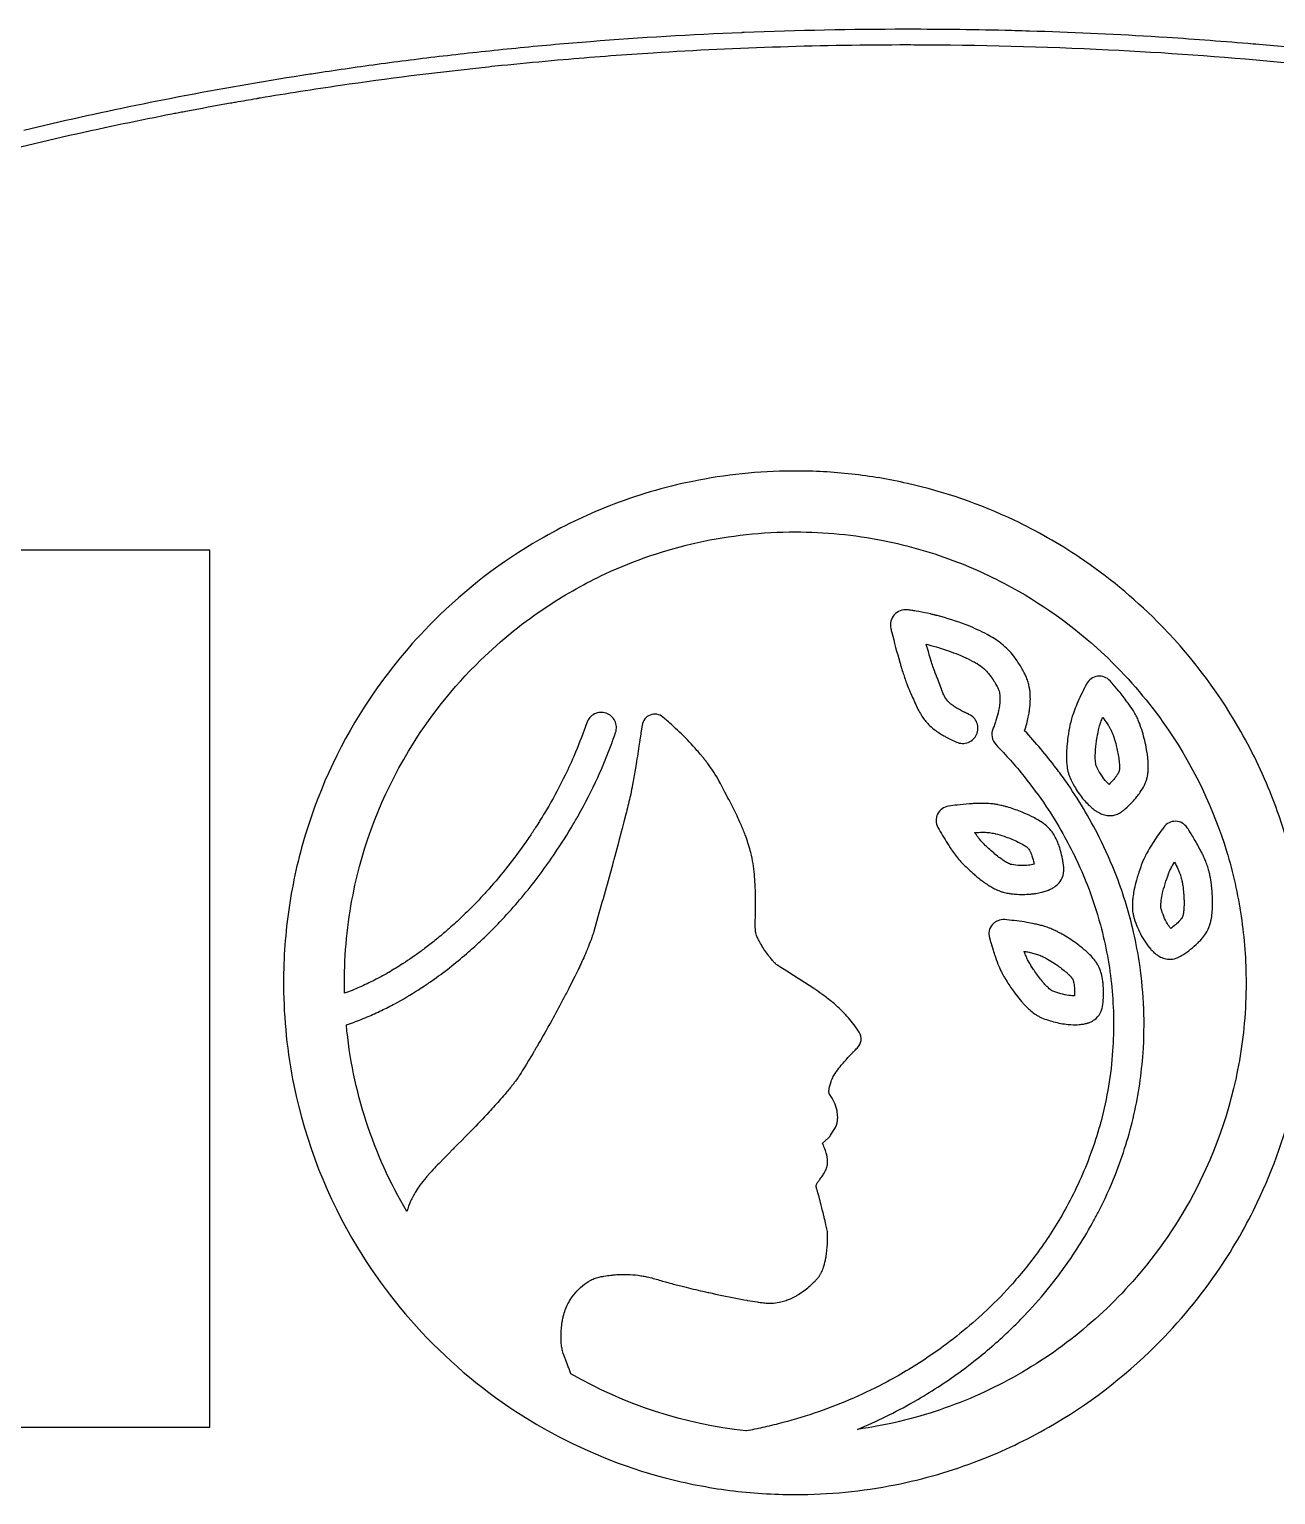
# Model space of a CAD drawing. Header units: millimetres. Extents: x 0 to 889, y 0 to 475.
# Drawn here: x 263 to 520.5, y 172 to 474.8 of the extents above; entities that cross this region are included whole.
import ezdxf

# ---------------------------------------------------------------- set-up
doc = ezdxf.new("R2010")
doc.units = ezdxf.units.MM
doc.layers.add('Layer_1', color=7, linetype='Continuous')

msp = doc.modelspace()

# ---------------------------------------------------------------- linework, layer by layer
at = {"layer": 'Layer_1'}
for points in [[(544.22, 468.76, 0.007789), (519.37, 471.41), (517.04, 471.62), (516.47, 471.66), (515.91, 471.71, 0.005485), (498.09, 473.05), (496.42, 473.16), (495.61, 473.21), (494.81, 473.26, 0.007603), (469.67, 474.39), (468.88, 474.41), (468.12, 474.43), (467.38, 474.45), (466.66, 474.47), (465.97, 474.49, 0.006328), (444.5, 474.76), (444.37, 474.76, 0.005788), (444.24, 474.76, 0.005788), (444.11, 474.76, 0.005788), (443.98, 474.76, 0.009834), (410.68, 474.08, 0.005889), (410.56, 474.08, 0.005889), (410.44, 474.07, 0.00589), (410.31, 474.07, 0.00589), (410.19, 474.06, 0.009459), (378.96, 472.2, 0.00246), (371.63, 471.59, 0.004481), (357.21, 470.18), (356.33, 470.09), (355.46, 470), (354.59, 469.9, 0.002099), (347.65, 469.11), (346.79, 469.01, 0.00437), (333.16, 467.25), (332.34, 467.14), (331.51, 467.02), (330.69, 466.91), (329.87, 466.79, 0.001992), (323.32, 465.83, 0.001487), (320.1, 465.34), (319.3, 465.21, 0.008699), (293.86, 460.78), (292.37, 460.49), (290.89, 460.2), (289.41, 459.91), (287.94, 459.62), (286.47, 459.32), (285.01, 459.02, 0.008528), (261.84, 453.86)], [(255.34, 449.04, -0.00871), (278.58, 454.47), (279.86, 454.74, -0.003821), (290.01, 456.82), (291.2, 457.06), (292.39, 457.29, -0.000466), (293.56, 457.52, -0.001666), (294.72, 457.74, -0.001512), (295.3, 457.85, -0.003142), (304.53, 459.54, -0.0035), (305.07, 459.64, -0.003574), (305.61, 459.73, -0.001355), (309.91, 460.47, -0.002923), (310.17, 460.52, -0.002943), (310.43, 460.56, -0.002963), (310.69, 460.61, -0.005534), (327.28, 463.21, -0.009343), (356.46, 466.89), (357.83, 467.04, -0.001336), (360.52, 467.32), (361.83, 467.45, -0.003217), (372.14, 468.42), (373.27, 468.52), (374.38, 468.62, -0.005382), (391.88, 469.92, -0.01586), (444.5, 471.59), (445.13, 471.59), (445.76, 471.58, -0.01206), (485.98, 470.55), (488.18, 470.44, -0.010679), (523.03, 467.86)], [(524.87, 298.93, 0.043077), (519.74, 316.26, 0.037592), (512.87, 330.5, 0.065136), (496.05, 352.42, 0.048789), (480.03, 365.61, 0.036984), (466.5, 373.31, 0.055741), (444.44, 380.92, 0.027871), (432.92, 382.85, 0.027573), (421.25, 383.49), (420.6, 383.48, 0.04894), (400.06, 381.35, 0.043279), (382.73, 376.23, 0.03767), (368.49, 369.36, 0.065179), (346.57, 352.54, 0.048773), (333.38, 336.52, 0.074087), (320.05, 308.46, 0.037257), (316.64, 293.27, 0.036708), (315.5, 277.74), (315.51, 277.09, 0.048938), (317.64, 256.55, 0.086301), (330.78, 223.03, 0.128045), (369.32, 185.64, 0.064626), (394.4, 175.44, 0.032365), (407.71, 172.85, 0.031879), (421.25, 171.99, 0.049096), (441.88, 174.01, 0.043366), (459.3, 179.07, 0.037688), (473.64, 185.9, 0.065469), (495.7, 202.71, 0.048991), (508.98, 218.75, 0.037082), (516.74, 232.33, 0.055981), (524.42, 254.46, 0.05556)]]:
    msp.add_lwpolyline(points, format="xyb", dxfattribs=at)
for points in [[(434.14, 185.46, 0.030573), (445.64, 191.1, 0.011411), (445.8, 191.19, 0.01139), (445.95, 191.28, 0.013417), (450.72, 194.19, 0.025892), (459.22, 200.34, 0.02337), (466.09, 206.43, 0.010283), (468.91, 209.29, 0.007764), (468.99, 209.38, 0.019952), (473.93, 215.05, 0.008748), (475.94, 217.65, 0.034178), (482.64, 228.02, 0.007366), (482.77, 228.27, 0.0066), (483.85, 230.3, 0.024964), (487.42, 238.14, 0.038085), (491.24, 250.47, 0.038725), (493.13, 263.24, 0.05361), (492.44, 281.46, 0.020384), (491.18, 288.18, 0.03477), (487.7, 299.63, 0.025198), (484.07, 307.84, 0.036644), (477.15, 319.38, 0.008752), (475.17, 322.1, 0.025573), (468.66, 329.83, 0.027951), (469.42, 332.64, 0.013241), (469.61, 333.72, 0.004728), (469.68, 334.2, 0.024296), (469.83, 335.99, 0.023412), (469.81, 337.34, 0.043212), (469.52, 339.35, 0.026087), (469.23, 340.32, 0.028888), (468.84, 341.26, 0.004725), (468.5, 341.92), (468.34, 342.22, 0.008374), (468.01, 342.81), (467.93, 342.95, 0.030119), (466.57, 345.02), (466.42, 345.2, 0.057588), (463.91, 347.78), (463.74, 347.92, 0.025089), (462.36, 348.89, 0.021729), (460.89, 349.73, 0.025186), (456.96, 351.54, 0.004279), (456.58, 351.69, 0.03008), (450.59, 353.61), (450.4, 353.66), (450.21, 353.7, 0.00443), (450.03, 353.75, 0.008254), (449.86, 353.79, 0.005467), (449.19, 353.95, 0.011397), (446.81, 354.44), (446.21, 354.54, 0.004499), (445.32, 354.69, 0.007072), (444.41, 354.8, 0.12631), (442.94, 354.62, 0.118142), (441.73, 353.76, 0.241493), (441.01, 350.97, 0.001432), (441.21, 350.14, 0.011819), (442.86, 343.97, 0.002848), (443.09, 343.2), (443.29, 342.53, 0.010225), (444.06, 340.21), (444.11, 340.06, 0.00554), (444.31, 339.52, 0.014136), (444.95, 337.93), (445.14, 337.51), (445.49, 336.69), (445.66, 336.31), (445.74, 336.12), (445.91, 335.76), (445.99, 335.58), (446.15, 335.24, 0.006765), (446.3, 334.9, 0.016057), (446.96, 333.63, 0.024065), (447.61, 332.57, 0.05243), (449.02, 330.9, 0.033714), (450.28, 329.85, 0.018954), (451.3, 329.17), (451.5, 329.05), (451.59, 329, 0.008859), (452.32, 328.58, 0.011738), (453.43, 328.01, 0.008341), (454.57, 327.48, 0.415204), (458.73, 329.05, 0.199967), (458.81, 331.45, 0.199582), (457.16, 333.21, -0.021561), (457.09, 333.24, -0.021906), (457.02, 333.27, -0.022205), (456.95, 333.3, -0.022541), (456.88, 333.34, -0.022827), (456.81, 333.37, -0.023159), (456.74, 333.4, -0.023455), (456.67, 333.43, -0.007058), (456.13, 333.69, -0.007967), (455.87, 333.82), (455.63, 333.95), (455.39, 334.07), (455.17, 334.19), (454.95, 334.32, -0.017585), (454.13, 334.82, -0.011779), (453.78, 335.07), (453.62, 335.19), (453.59, 335.22, -0.026946), (453.01, 335.72, -0.066037), (452.19, 336.77, -0.036853), (451.76, 337.66, -0.009848), (451.5, 338.36), (451.46, 338.49), (451.28, 338.99, 0.018671), (450.71, 340.45), (450.62, 340.67), (450.53, 340.88, -0.006097), (450.2, 341.71, -0.007381), (450.07, 342.08), (449.94, 342.42, -0.00705), (449.51, 343.73, -0.003817), (449.35, 344.22, -0.009378), (448.34, 347.68), (448.65, 347.61), (449.26, 347.45), (449.82, 347.3, -0.023846), (453.98, 345.95, -0.029428), (457.98, 344.16, -0.016368), (458.84, 343.68, -0.043843), (460.23, 342.66), (460.35, 342.55, -0.031313), (461.21, 341.65, -0.012728), (461.5, 341.28, -0.01575), (461.98, 340.61, -0.020056), (462.62, 339.57, -0.0137), (462.7, 339.43, -0.024252), (462.73, 339.37, -0.012431), (463.2, 338.48, -0.023116), (463.3, 338.23, -0.027567), (463.38, 337.99, -0.052702), (463.54, 337.02, -0.029093), (463.55, 336.16), (463.55, 335.98), (463.54, 335.93, -0.014914), (463.48, 335.21, -0.020843), (463.27, 333.97, -0.023157), (462.8, 332.14, -0.012759), (462.5, 331.24, -0.018579), (462.15, 330.36, 0.305475), (462.77, 326.9, -0.023299), (468.54, 320.38, -0.021453), (473.06, 314.24, -0.019498), (476.56, 308.56, -0.035305), (481.57, 298.02, -0.027326), (484.31, 289.71, -0.04163), (486.67, 276.8, -0.041462), (486.85, 263.67, -0.047865), (484.44, 249.17, -0.005752), (484.02, 247.62, -0.019903), (482.02, 241.62, -0.036599), (477.03, 230.87, -0.030635), (471.45, 222.15, -0.025825), (465.74, 215.12, -0.021943), (460.17, 209.47), (459.86, 209.18, -0.036785), (449.08, 200.64, -0.026727), (440.25, 195.31, -0.038766), (426.09, 189.11, -0.018851), (418.69, 186.85, -0.00906), (414.94, 185.92), (414.46, 185.82), (414.05, 185.73), (413.69, 185.65), (413.37, 185.58), (412.82, 185.47), (412.4, 185.38), (412.09, 185.32), (411.62, 185.23), (411.15, 185.14), (411.07, 185.13, -0.103938), (374.91, 196.93), (374.51, 197.99, -0.002291), (374.21, 198.78), (373.76, 199.97), (373.7, 200.12), (373.51, 200.64), (373.32, 201.16, -0.024314), (373.16, 201.66, -0.027687), (372.98, 202.64), (372.95, 202.85, -0.027091), (372.85, 204.52, -0.034219), (373, 207.03, -0.008988), (373.09, 207.65, -0.013118), (373.27, 208.58), (373.32, 208.81), (373.36, 208.98, -0.024536), (373.38, 209.04, -0.023446), (373.4, 209.1, -0.01217), (373.45, 209.29, -0.023758), (373.46, 209.34), (373.51, 209.49, -0.061157), (374.61, 212, -0.086174), (377.29, 215.13, -0.050929), (379.01, 216.28, -0.032472), (379.96, 216.71, -0.044277), (380.96, 216.98, -0.0012), (381.72, 217.11), (382.08, 217.17, -0.01123), (383.46, 217.35, -0.008948), (383.77, 217.38), (384.06, 217.41), (384.35, 217.43, -0.053028), (388.79, 217.3, -0.009644), (389.34, 217.21, -0.009104), (390.3, 217.04, -0.005689), (390.66, 216.96, -0.021734), (393.13, 216.31), (393.47, 216.21), (393.63, 216.16), (393.8, 216.11), (394.46, 215.92), (395.1, 215.74, 0.004381), (397.59, 215.09), (398.69, 214.82), (399.2, 214.7, 0.003999), (403.18, 213.77), (403.37, 213.73), (403.74, 213.65), (404.1, 213.57, 0.006848), (409.65, 212.43), (410.35, 212.3), (410.65, 212.24), (411.23, 212.14, 0.007617), (411.35, 212.12, 0.008364), (411.47, 212.09, 0.007544), (413.36, 211.79), (413.6, 211.76), (414.01, 211.7), (414.09, 211.69), (414.16, 211.68, 0.012201), (415.26, 211.56, 0.075969), (418.27, 211.79, 0.024983), (419.36, 212.11, 0.007158), (419.83, 212.28, 0.036906), (421.5, 213.08), (421.65, 213.17, 0.041929), (423.85, 214.73), (424.1, 214.95, 0.01534), (424.97, 215.75), (425.18, 215.95), (425.34, 216.11), (425.45, 216.23, 0.005523), (425.8, 216.59, 0.034248), (426.19, 217.07, 0.023934), (426.5, 217.57), (426.57, 217.69, 0.034787), (427.01, 218.67), (427.03, 218.73, 0.014455), (427.17, 219.17, 0.030837), (427.58, 220.87, 0.004688), (427.61, 221.04), (427.66, 221.35, 0.013941), (427.8, 222.53), (427.81, 222.64), (427.85, 223.07), (427.86, 223.26), (427.89, 223.62, 0.019977), (427.92, 226.1, 0.05157), (427.86, 226.61), (427.73, 227.18), (427.6, 227.7), (427.49, 228.2), (427.46, 228.31), (427.41, 228.54, 0.000912), (427.2, 229.42), (427.17, 229.52), (426.99, 230.28), (426.91, 230.61), (426.75, 231.23), (426.62, 231.77), (426.5, 232.25, 0.003301), (426.06, 233.9), (425.94, 234.32), (425.77, 234.94, 0.006779), (425.58, 235.55, -0.116116), (425.56, 235.8, -0.062676), (425.62, 236.01, -0.019604), (425.7, 236.17, -0.023031), (425.73, 236.25, -0.015904), (425.89, 236.51), (426.02, 236.69, -0.011273), (426.22, 236.97), (426.32, 237.11), (426.37, 237.18, -0.015246), (426.4, 237.21, -0.020037), (426.42, 237.25, 0.014268), (427, 238.06, 0.009445), (427.2, 238.38, 0.027946), (427.51, 238.96, 0.05442), (427.84, 239.89, 0.061992), (427.94, 240.88, 0.041747), (427.83, 241.84, 0.016321), (427.75, 242.19, 0.030318), (427.37, 243.4, 0.020363), (426.89, 244.57), (428.09, 245.66, 0.066348), (428.55, 246.22), (429.32, 247.43, 0.108115), (429.98, 249.27, 0.035841), (430.03, 250, 0.050179), (429.89, 251.27, 0.056058), (429.29, 253.08, 0.045097), (428.34, 254.73, -0.086084), (428.25, 254.92, -0.044127), (428.22, 255.11, -0.034826), (428.21, 255.29, -0.028544), (428.24, 255.63, -0.025679), (428.34, 256.21, -0.021873), (428.59, 257.05), (428.62, 257.16), (428.68, 257.34), (428.78, 257.61), (428.89, 257.88, -0.031099), (429.11, 258.35, -0.025058), (429.61, 259.17, -0.011011), (429.67, 259.26), (429.79, 259.43, -0.017744), (430.77, 260.7, -0.01475), (432.36, 262.51), (432.46, 262.62), (432.85, 263.03), (433.14, 263.34, -0.005211), (433.37, 263.56), (433.7, 263.9, -0.007235), (434.05, 264.23, 0.352176), (434.49, 267.52, 0.013792), (433.91, 268.38, 0.032185), (431.62, 271.17, 0.030256), (428.99, 273.67, 0.008107), (428.73, 273.88, 0.010483), (427.68, 274.7, 0.004341), (426.75, 275.39, 0.007483), (425.08, 276.55, 0.006508), (422.53, 278.22), (421.88, 278.63), (420.92, 279.24), (419.95, 279.85), (419.63, 280.05), (419.5, 280.14), (418.98, 280.46), (418.59, 280.7), (418.3, 280.89), (417.87, 281.17, -0.006442), (417.44, 281.46, -0.023344), (417.25, 281.61), (417.16, 281.7, -0.017267), (416.82, 282.03, -0.007041), (416.67, 282.2, -0.014888), (416.12, 282.86), (415.89, 283.16), (415.78, 283.3, -0.025936), (414.25, 285.56), (414.07, 285.86, -0.008363), (413.78, 286.39), (413.68, 286.59, -0.01996), (413.34, 287.3), (413.27, 287.49, -0.041264), (413.1, 288.05, -0.016989), (413.04, 288.48, -0.021512), (412.99, 289.23), (412.99, 289.52, -0.002536), (412.98, 289.77), (412.99, 289.98, -0.005538), (412.99, 290.08), (412.99, 290.43), (413.02, 291.5), (413.03, 292.04, 0.003911), (413.05, 293.05, 0.005673), (413.06, 294.83, 0.009594), (413, 297.49), (412.98, 297.82), (412.96, 298.11, 0.007614), (412.82, 300.14, 0.040633), (412.06, 304.63), (411.95, 305.05, 0.023847), (410.95, 308.19, 0.012506), (410.92, 308.26, 0.012949), (409.99, 310.54, 0.013677), (408.41, 313.87, 0.004309), (407.57, 315.51), (407.35, 315.92), (407.19, 316.22), (406.71, 317.14), (406.57, 317.41), (406.44, 317.65), (406, 318.49), (405.78, 318.91), (405.56, 319.33, 0.024139), (404.44, 321.25), (404.3, 321.45, 0.015556), (403.2, 323.02), (402.94, 323.35), (402.82, 323.51), (402.7, 323.67), (402.45, 323.98), (402.34, 324.13, 0.004523), (401.86, 324.71, 0.005666), (400.95, 325.77), (400.54, 326.23, 0.017124), (397.33, 329.55), (396.91, 329.94), (396.54, 330.29), (396.22, 330.59, 0.004953), (395.08, 331.63), (394.79, 331.89), (394.57, 332.08, 0.002847), (394.24, 332.36), (393.91, 332.64, 0.273626), (391.27, 333.07, 0.272687), (389.61, 330.98), (389.37, 329.38), (389.35, 329.21), (389.14, 327.84), (388.96, 326.64, -0.002788), (388.29, 322.44), (388.12, 321.4, -0.006763), (388.1, 321.3, -0.001637), (387.84, 319.78), (387.77, 319.4), (387.72, 319.11), (387.56, 318.26), (387.54, 318.14, -0.007588), (387.14, 316.26), (387.09, 316.04, -0.00505), (386.24, 312.55), (385.86, 311.03), (385.49, 309.61), (385.31, 308.94), (385.23, 308.62), (384.89, 307.35), (384.58, 306.16), (383.97, 303.92, -0.00163), (383.71, 302.95), (383.58, 302.49), (383.46, 302.05), (382.99, 300.33, -0.002717), (379.61, 288.35), (379.54, 288.09, -0.01135), (379.22, 287.11), (379.05, 286.64, -0.010139), (378.33, 284.79), (378.24, 284.58), (378.07, 284.16), (377.89, 283.74, -0.00599), (377.16, 282.11, -0.003732), (376.46, 280.6), (376.37, 280.43), (376.04, 279.73), (375.71, 279.05), (375.38, 278.4), (375.07, 277.77), (374.76, 277.16), (374.46, 276.57), (374.39, 276.42, -0.001984), (373.8, 275.29), (373.73, 275.16, -0.009195), (369.19, 266.85), (368.6, 265.82, -0.00353), (368.34, 265.37), (367.85, 264.53), (367.74, 264.35), (367.64, 264.17), (367.54, 264), (367.44, 263.83), (367.34, 263.67), (367.25, 263.52), (367.16, 263.37), (367.08, 263.22), (366.74, 262.65), (366.15, 261.66), (365.7, 260.92), (365.36, 260.37, -0.032478), (365.34, 260.34, -0.004036), (364.33, 258.72), (364.15, 258.45), (363.98, 258.18, -0.012818), (363.24, 257.17), (363.16, 257.05, -0.014221), (363.07, 256.93, -0.005062), (362.71, 256.48, -0.009697), (361.29, 254.75), (360.97, 254.38), (360.66, 254.02), (360.36, 253.68, -0.006122), (357.97, 251.04, -0.005176), (354.28, 247.18), (353.35, 246.22), (353, 245.86), (352.39, 245.24), (351.46, 244.3), (351, 243.84), (350.77, 243.6), (350.54, 243.37, 0.004776), (350.37, 243.19), (349.7, 242.51), (348.53, 241.33), (347.66, 240.43, 0.003342), (346.36, 239.08), (346.21, 238.9, 0.016768), (346.14, 238.83, 0.002601), (345.62, 238.26), (345.49, 238.12), (345.39, 238.01), (345.25, 237.84), (345.18, 237.76, 0.01483), (345.11, 237.68), (344.96, 237.49, 0.015141), (343.7, 235.9, 0.018433), (342.84, 234.63, 0.035254), (341.77, 232.61, 0.032493), (340.99, 230.46, -0.055226), (332.6, 249.06, -0.055402), (328.49, 269.05), (328.7, 269.12), (329.12, 269.26), (329.53, 269.41, 0.014532), (332.79, 270.67, 0.013173), (335.77, 272.02, 0.011003), (338.5, 273.41), (339.13, 273.76, 0.018815), (343.97, 276.68), (344.1, 276.76), (344.62, 277.1, 0.007969), (346.62, 278.48, 0.025237), (353.74, 284.12, 0.004822), (355.02, 285.26), (355.61, 285.8, 0.007198), (357.85, 287.93, 0.025836), (365.17, 295.91, 0.024437), (371.66, 304.59, 0.015529), (375.38, 310.49, 0.005378), (376.68, 312.76), (376.95, 313.26, 0.020888), (380.89, 321.2, 0.010938), (382.6, 325.29, 0.006351), (383.39, 327.37, 0.012014), (383.44, 327.5, 0.011624), (383.48, 327.62, 0.004263), (383.65, 328.08), (383.89, 328.76), (384.13, 329.46, 0.198708), (383.97, 331.86, 0.200139), (382.16, 333.44, 0.200811), (379.76, 333.29, 0.199102), (378.18, 331.48, -0.017975), (375.84, 325.36), (375.72, 325.07, -0.012589), (373.71, 320.67, -0.017978), (370.3, 314.26), (369.84, 313.47), (369.43, 312.79), (369.26, 312.49), (369.09, 312.22), (368.93, 311.96), (368.78, 311.71), (368.64, 311.48), (368.5, 311.27), (368.38, 311.07), (367.9, 310.32), (367.72, 310.04, -0.003968), (367.09, 309.07, -0.004129), (366.45, 308.1, -0.003549), (365.55, 306.79, -0.029821), (357.91, 297.09, -0.011349), (357.86, 297.04, -0.024247), (351.38, 290.43, -0.004611), (350.1, 289.27, -0.000992), (349.49, 288.73, -0.009048), (347.07, 286.7, -0.008915), (344.9, 285, -0.003687), (343.93, 284.27, -0.015246), (340.21, 281.7, -0.01837), (340.12, 281.65, -0.011665), (337.24, 279.89, -0.016412), (337.17, 279.85, -0.01636), (337.1, 279.81, -0.016308), (337.03, 279.77, -0.016256), (336.97, 279.74, -0.016204), (336.9, 279.7, -0.016153), (336.83, 279.66, -0.016101), (336.77, 279.62, -0.008904), (334.67, 278.48), (334.27, 278.28, -0.014201), (331.23, 276.83, -0.016035), (328.11, 275.57), (328.09, 276.12), (328.09, 276.52, -0.004929), (328.08, 277.74, -0.049084), (329.86, 295.92, -0.086634), (341.35, 325.62, -0.064045), (356.21, 344.39, -0.047959), (370.22, 355.66, -0.036197), (382, 362.24, -0.054791), (401.15, 368.73, -0.054435), (421.25, 370.91, -0.049047), (439.43, 369.13, -0.043321), (454.78, 364.67, -0.037646), (467.41, 358.65, -0.065429), (486.85, 343.85, -0.048942), (498.55, 329.71, -0.074378), (510.38, 304.91, -0.037233), (513.41, 291.48, -0.036894), (514.42, 277.74, -0.022304), (514.05, 269.41, -0.084789), (506.13, 239.32, -0.062909), (493.85, 219.41, -0.093979), (467.24, 196.73, -0.047456), (451.23, 189.52, -0.047631)], [(489.45, 313.68, 0.02503), (490.89, 315.06, 0.019678), (491.87, 316.2, 0.017143), (492.54, 317.1, 0.036713), (493.4, 318.56), (493.5, 318.75, 0.024388), (493.78, 319.44, 0.02603), (493.99, 320.15), (494, 320.19, 0.019039), (494.08, 320.59), (494.1, 320.69), (494.13, 320.88, 0.009958), (494.17, 321.25, 0.029126), (494.21, 322.72, 0.017117), (494.13, 324.01), (494.1, 324.29), (494.09, 324.42, 0.0119), (493.94, 325.49, 0.030389), (493.12, 329.15, 0.016938), (492.55, 330.93, 0.03523), (492.54, 330.96, 0.012172), (492.2, 331.82, 0.006375), (492.02, 332.25, 0.010132), (491.82, 332.66), (491.69, 332.92, 0.016991), (491.13, 333.9, 0.017629), (490.03, 335.53, 0.001127), (489.92, 335.68, 0.012455), (489.87, 335.75, 0.014118), (488.15, 337.97), (487.7, 338.51, 0.008918), (486.32, 340.11, 0.247362), (483.73, 341.07, 0.246151), (481.46, 339.5), (481.43, 339.44, 0.015829), (479.67, 335.78), (479.47, 335.31, 0.012333), (478.8, 333.66), (478.73, 333.45), (478.6, 333.09, 0.006849), (478.42, 332.53, 0.010731), (478.27, 331.97, 0.011768), (477.95, 330.5, 0.018163), (477.52, 327.91), (477.49, 327.66), (477.49, 327.61, 0.017249), (477.32, 325.71, 0.00989), (477.3, 325, 0.015607), (477.31, 323.75, 0.023528), (477.31, 323.69, 0.015805), (477.38, 322.77, 0.031708), (477.61, 321.41, 0.02227), (477.79, 320.74, 0.008833), (477.91, 320.41), (477.97, 320.25), (478.04, 320.09, 0.025746), (478.95, 318.31, 0.038968), (480.65, 315.85), (480.77, 315.7), (480.88, 315.57, 0.021824), (481.78, 314.6, 0.034045), (481.81, 314.57, 0.026741), (482.76, 313.72), (482.85, 313.65, 0.034555), (482.89, 313.62, 0.007894), (483.23, 313.37, 0.022489), (483.86, 312.96, 0.048771), (484.87, 312.5, 0.064322), (485.96, 312.28, 0.12225), (487.85, 312.6, 0.024078), (488.28, 312.82, 0.030466), (488.89, 313.21, 0.025643)], [(486.48, 330, -0.011847), (486.59, 329.76, -0.020722), (486.99, 328.78), (487.02, 328.67), (487.1, 328.46, -0.018777), (487.59, 326.77, -0.024521), (488.1, 324.18, -0.020549), (488.24, 322.87, -0.01261), (488.25, 322.54), (488.26, 322.41), (488.26, 322.3), (488.25, 322.11, -0.018122), (488.24, 321.83, -0.032811), (488.23, 321.76), (488.21, 321.65, -0.036092), (488.2, 321.6, -0.013765), (488.19, 321.55, -0.056394), (488.03, 321.13, -0.034823), (487.62, 320.47, -0.017415), (487.54, 320.36, -0.013862), (487.2, 319.92), (487.07, 319.77, -0.022875), (486.11, 318.71, -0.032525), (485.32, 319.57, -0.066401), (483.49, 322.52), (483.47, 322.58, -0.049627), (483.34, 323.07, -0.020786), (483.29, 323.54, -0.01993), (483.26, 324.43, -0.018876), (483.33, 325.97, -0.019714), (483.61, 328.27), (483.63, 328.42, -0.019819), (484.07, 330.55, -0.01807), (484.22, 331.06, -0.004761), (484.28, 331.26), (484.4, 331.59, -0.009767), (484.79, 332.58, -0.012967), (485.68, 331.32), (485.9, 331, -0.009054), (486.2, 330.51, -0.007246), (486.34, 330.26, -0.010825)], [(472.93, 296.67, 0.022109), (473.79, 296.99, 0.029606), (474.52, 297.35, 0.032629), (475.11, 297.75, 0.072361), (475.98, 298.64, 0.116987), (476.69, 300.36, 0.020084), (476.74, 300.82, 0.03241), (476.74, 301.52, 0.017509), (476.71, 301.87), (476.69, 302.04), (476.66, 302.21), (476.65, 302.34, 0.014428), (476.49, 303.31, 0.010755), (476.48, 303.36, 0.020502), (476.09, 305.02, 0.020152), (475.7, 306.25, 0.010292), (475.52, 306.7, 0.036872), (474.79, 308.21, 0.026308), (474.33, 308.92, 0.009923), (474.2, 309.09), (474.1, 309.22, 0.019321), (473.79, 309.58), (473.76, 309.61, 0.028688), (473.17, 310.17, 0.032672), (471.96, 311.06), (471.82, 311.15, 0.017866), (470.7, 311.8), (470.58, 311.87, 0.021924), (468.56, 312.82), (468.18, 312.98), (467.81, 313.12, 0.023321), (465.03, 314.07, 0.007033), (464.68, 314.17), (464.52, 314.21, 0.00887), (464.23, 314.28, 0.011242), (463.2, 314.52, 0.010463), (462.94, 314.57, 0.00993), (462.55, 314.63, 0.008665), (462.16, 314.69, 0.019646), (461, 314.78), (460.75, 314.79), (460.5, 314.8, 0.015367), (458.6, 314.78, 0.012234), (458.51, 314.77), (458.16, 314.76, 0.005202), (457.83, 314.74, 0.010918), (455.37, 314.54), (454.75, 314.47, 0.00756), (452.92, 314.23, 0.245263), (450.68, 312.61, 0.245963), (450.74, 309.84), (450.99, 309.4, 0.014808), (452.97, 306.11, 0.003545), (453.1, 305.9), (453.22, 305.72), (453.45, 305.36), (453.56, 305.21, 0.011196), (454.36, 304.09, 0.023732), (455.25, 303.02, 0.020508), (457.37, 300.9, 0.009472), (458.21, 300.15), (458.4, 299.99), (458.45, 299.95), (458.81, 299.65), (459.16, 299.37), (459.48, 299.11), (459.79, 298.87, 0.010174), (460.39, 298.44, 0.007947), (460.65, 298.26), (460.9, 298.09), (461.14, 297.94), (461.36, 297.79, 0.022054), (461.42, 297.76, 0.0225), (461.47, 297.73, 0.009673), (461.88, 297.48, 0.014282), (462.62, 297.09), (462.77, 297.02, 0.029881), (463.86, 296.56, 0.01594), (464, 296.51, 0.037835), (465.01, 296.26, 0.010725), (465.88, 296.13, 0.010328), (466.76, 296.05, 0.040141), (469.87, 296.07), (470.06, 296.09), (470.25, 296.11), (470.42, 296.13), (470.58, 296.15), (470.73, 296.17, 0.020239), (471.84, 296.37), (472.11, 296.44, 0.005477), (472.52, 296.54, 0.00848)], [(501.34, 283.53, 0.051658), (504.44, 285.96), (504.49, 286.01), (504.66, 286.18, 0.016342), (505.28, 286.85, 0.033319), (506.1, 287.95, 0.047257), (506.75, 289.16, 0.026045), (507, 289.91), (507.03, 290, 0.017526), (507.2, 290.72, 0.02359), (507.4, 292.1, 0.001027), (507.42, 292.4, 0.024746), (507.49, 294.75, 0.014113), (507.41, 296.51), (507.38, 296.84, 0.011494), (507.25, 298.07, 0.016558), (506.95, 299.9, 0.035154), (506.95, 299.93, 0.007683), (506.85, 300.38, 0.012261), (506.69, 301.05), (506.67, 301.13, 0.009253), (506.5, 301.71, 0.017923), (506.1, 302.78), (506.01, 303.01, 0.010812), (505.61, 303.89), (505.52, 304.09), (505.43, 304.27), (505.25, 304.63), (505.08, 304.96, 0.013969), (503.72, 307.41), (503.55, 307.71, 0.004131), (502.91, 308.75), (502.58, 309.27), (502.42, 309.53), (502.25, 309.79, 0.245602), (499.87, 311.11), (499.87, 311.11, 0.24559), (497.41, 309.92), (497.12, 309.51, 0.00575), (496.84, 309.13, 0.014407), (494.86, 306.17, 0.01306), (493.96, 304.64, 0.007065), (493.75, 304.25), (493.67, 304.1, 0.020763), (493.17, 303.05, 0.019249), (492.16, 300.26, 0.008951), (491.84, 299.2), (491.77, 298.96), (491.76, 298.91, 0.01669), (491.32, 297.09, 0.017429), (491.07, 295.7, 0.006294), (491.01, 295.17, 0.023518), (491, 295.12, 0.015599), (490.93, 294.21, 0.031692), (490.95, 292.84, 0.022585), (491.03, 292.16, 0.009745), (491.09, 291.83), (491.13, 291.66), (491.17, 291.49, 0.051586), (492.61, 287.83, 0.02875), (493.61, 286.13, 0.016912), (494.19, 285.33, 0.007559), (494.26, 285.23), (494.4, 285.06), (494.5, 284.94), (494.66, 284.76, 0.034797), (494.68, 284.73, 0.003382), (494.83, 284.58, 0.013811), (495.2, 284.19, 0.013878), (495.54, 283.87, 0.031704), (496.18, 283.37, 0.063396), (497.28, 282.82, 0.078007), (498.48, 282.59, 0.093395), (499.99, 282.83, 0.018792), (500.34, 282.97, 0.04498)], [(461.42, 308.77, -0.024721), (462.49, 308.57, -0.011), (462.61, 308.55, -0.023495), (464.4, 308.02, -0.026453), (467.01, 306.97), (467.33, 306.82, -0.006357), (467.88, 306.55), (468.08, 306.44, -0.018013), (468.78, 306.02), (468.95, 305.91, -0.019937), (469.19, 305.73, -0.035323), (469.41, 305.52, -0.041569), (469.55, 305.34, -0.034469), (469.76, 304.98), (469.8, 304.9, -0.025874), (470.07, 304.25), (470.15, 304, -0.015938), (470.42, 303.12, -0.014817), (470.62, 302.22, -0.031473), (469.47, 302.03, -0.034054), (467.74, 301.97, -0.033959), (466, 302.15, -0.032118), (465.76, 302.21, -0.031792), (465.3, 302.4, -0.025617), (464.51, 302.86, -0.012938), (463.84, 303.32), (463.55, 303.53, -0.023565), (461.52, 305.21), (461.46, 305.26, -0.022196), (459.64, 307.06, -0.017668), (459.29, 307.47, -0.011451), (459.17, 307.63), (459.06, 307.77, -0.007038), (458.7, 308.28), (458.52, 308.53, -0.012801), (458.44, 308.66, -0.02016), (458.39, 308.72, -0.024802), (458.35, 308.79, -0.013433), (459.89, 308.84), (460.27, 308.84, -0.027475)], [(500.89, 299.9, -0.024844), (501.16, 298.86, -0.010096), (501.18, 298.75, -0.013922), (501.34, 297.84, -0.017811), (501.52, 296.23, -0.011942), (501.59, 295.02, -0.008505), (501.6, 294.11, -0.007441), (501.59, 293.42, -0.022276), (501.58, 293.36), (501.57, 293.11, -0.019779), (501.49, 292.24), (501.48, 292.14, -0.017615), (501.41, 291.76, -0.03813), (501.29, 291.4, -0.044615), (501.19, 291.2, -0.032729), (500.96, 290.87, -0.01372), (500.84, 290.73), (500.73, 290.6, -0.029843), (499.82, 289.73), (499.76, 289.68, -0.020692), (498.84, 288.95, -0.032599), (498.19, 289.89, -0.033803), (497.42, 291.43, -0.033753), (496.86, 293.05, -0.041402), (496.81, 293.3), (496.8, 293.42, -0.02346), (496.8, 293.9, -0.015785), (496.84, 294.35), (496.86, 294.55), (496.89, 294.76, -0.02143), (497.18, 296.3), (497.25, 296.59, -0.03744), (498.62, 300.8), (498.64, 300.86, -0.016651), (498.75, 301.09, -0.015668), (499.17, 301.89), (499.22, 301.99), (499.42, 302.33), (499.63, 302.67, -0.014598), (500.31, 301.31, -0.008881), (500.62, 300.61), (500.69, 300.44), (500.79, 300.17), (500.84, 300.04, -0.049475), (500.85, 300.02)], [(479.96, 269.11, 0.007389), (480.42, 269.16, 0.030197), (481.27, 269.3, 0.015562), (481.64, 269.4), (481.73, 269.43, 0.034411), (482.38, 269.68, 0.073217), (483.41, 270.36, 0.115718), (484.47, 271.86, 0.043812), (484.74, 272.74, 0.035287), (484.86, 273.65, 0.051673), (484.86, 277.64, 0.018617), (484.72, 278.63), (484.7, 278.73), (484.67, 278.91, 0.032024), (484.31, 280.23, 0.045925), (483.76, 281.48, 0.029888), (483.32, 282.15, 0.019791), (482.85, 282.75, 0.023455), (481.88, 283.78), (481.65, 283.99), (481.43, 284.19, 0.02376), (479.63, 285.66, 0.02757), (476.73, 287.59, 0.007096), (475.97, 288.01), (475.83, 288.09), (475.69, 288.16, 0.004338), (475.44, 288.3, 0.035463), (475.41, 288.31, 0.012973), (474.52, 288.74, 0.003843), (474.06, 288.94, 0.011143), (473.6, 289.12, 0.019263), (472.5, 289.48, 0.009545), (471.52, 289.73, 0.007737), (470.65, 289.92, 0.010436), (469.12, 290.21), (468.55, 290.3, 0.01714), (464.5, 290.79, 0.10287), (463.11, 290.55, 0.059868), (462.48, 290.21, 0.064127), (461.95, 289.72, 0.243884), (461.37, 287.02), (461.51, 286.53, 0.065233), (461.52, 286.5, 0.004938), (461.59, 286.27, 0.006343), (462.14, 284.5), (462.24, 284.17), (462.35, 283.86, 0.004333), (462.44, 283.57), (462.63, 283.03, 0.013478), (463.34, 281.15, 0.007219), (463.54, 280.69), (463.69, 280.35), (463.75, 280.22), (463.86, 280, 0.009102), (464.02, 279.67), (464.11, 279.5, 0.014941), (464.16, 279.42, 0.045745), (464.17, 279.4), (464.2, 279.34, 0.004184), (464.58, 278.69), (464.76, 278.39), (464.85, 278.25, 0.017023), (466.33, 276.01, 0.004721), (466.63, 275.6), (466.91, 275.23, 0.015583), (468.03, 273.85, 0.008857), (468.48, 273.35, 0.009361), (468.68, 273.14, 0.014096), (469.46, 272.37, 0.025664), (469.49, 272.34, 0.005861), (469.8, 272.07), (469.93, 271.95, 0.029635), (470.99, 271.16, 0.019153), (471.56, 270.81, 0.02314), (472.15, 270.52, 0.039629), (475.02, 269.59, 0.018252), (476.49, 269.29, 0.024682), (476.54, 269.28, 0.022084), (477.99, 269.11), (478.23, 269.09, 0.034912)], [(471.53, 283.52, -0.026121), (472.52, 283.09, -0.013632), (473.36, 282.64, -0.017681), (474.78, 281.77, -0.023919), (476.8, 280.3), (477.04, 280.1, -0.006433), (477.46, 279.74, -0.005265), (477.61, 279.61, -0.012983), (477.74, 279.48, -0.019508), (478.18, 279.03, -0.024255), (478.21, 279, -0.024355), (478.4, 278.77, -0.024988), (478.48, 278.65, -0.031361), (478.52, 278.59), (478.56, 278.53, -0.039872), (478.66, 278.33), (478.69, 278.23, -0.011094), (478.75, 278.04, -0.021), (478.79, 277.85), (478.83, 277.68, -0.021241), (478.92, 277.02, -0.008639), (478.96, 276.53, -0.02448), (478.98, 275.04, -0.030894), (477.82, 275.12, -0.06703), (474.47, 276.03, -0.040808), (474.24, 276.15), (474.14, 276.22, -0.024208), (473.76, 276.52, -0.016461), (473.43, 276.82), (473.28, 276.97, -0.011769), (472.71, 277.57), (472.68, 277.61), (472.45, 277.88), (472.34, 278.01, -0.022634), (470.78, 280.07), (470.6, 280.34), (470.52, 280.46, -0.00328), (470.23, 280.9, -0.011239), (470.17, 280.99, -0.013095), (469.4, 282.27, -0.015098), (469.16, 282.75, -0.022562), (469.13, 282.8), (469.09, 282.89, -0.005815), (468.95, 283.22, -0.008187), (468.74, 283.73, -0.010783), (468.69, 283.86), (468.61, 284.05), (468.54, 284.24, -0.007765), (469.29, 284.1), (469.58, 284.05, -0.010538), (470.56, 283.82, -0.024448)]]:
    msp.add_lwpolyline(points, format="xyb", close=True, dxfattribs=at)
msp.add_lwpolyline([(253.56, 185.94), (300.27, 185.94), (300.27, 367.16), (248.06, 367.16)], dxfattribs=at)
msp.add_lwpolyline([(470.8, 301.16), (470.79, 301.16)], close=True, dxfattribs=at)

doc.saveas('drawing.dxf')
